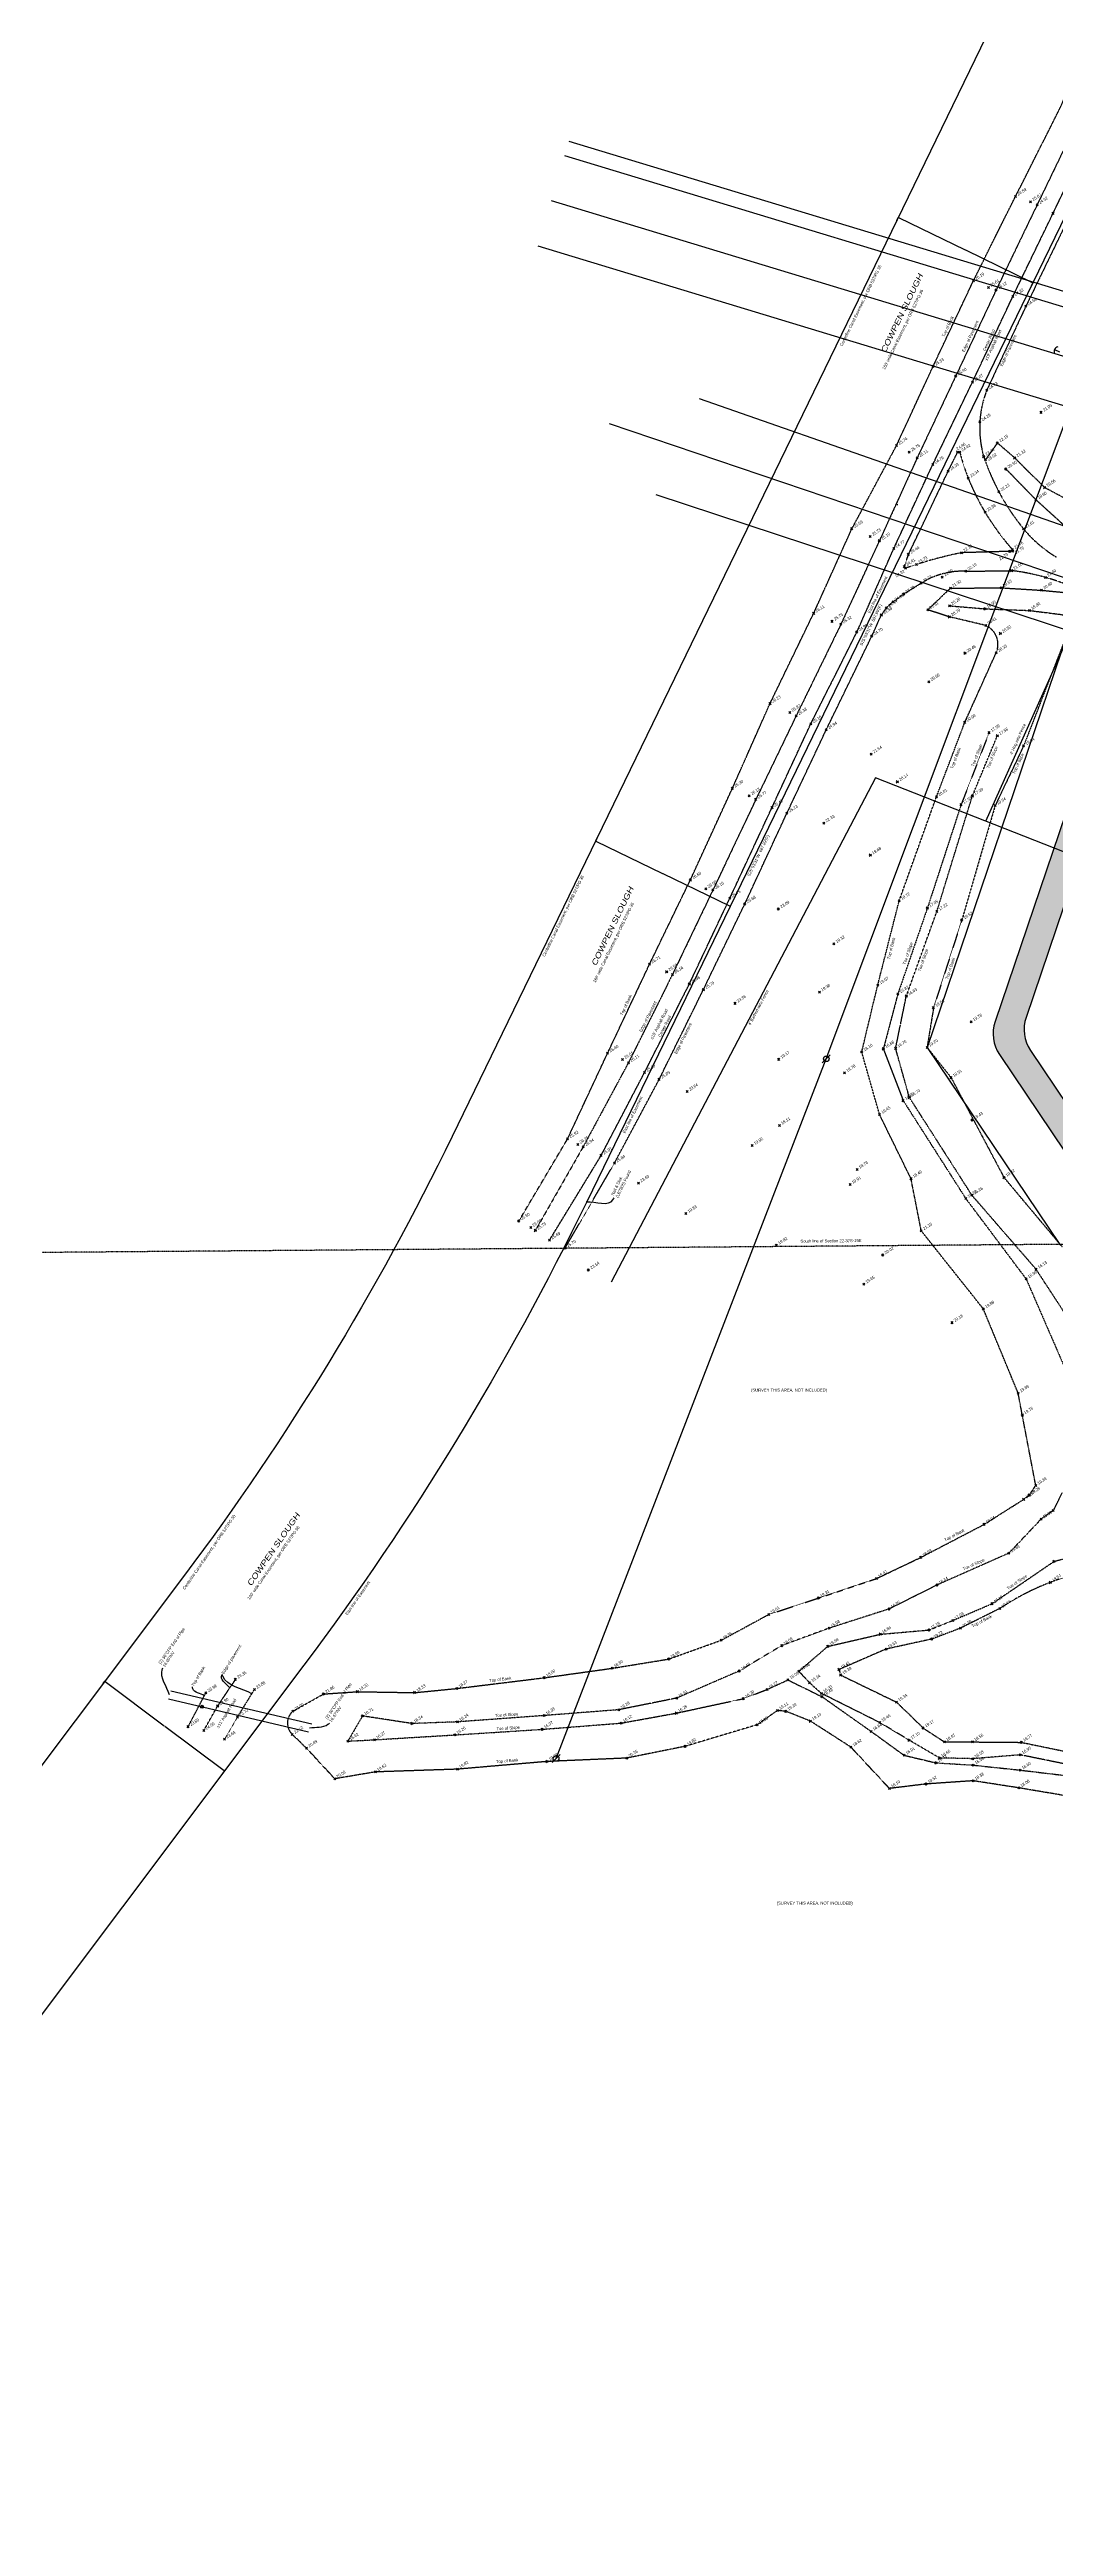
# Model space of a CAD drawing. Header units: inches. Extents: x -625442 to 34963, y -27993 to 66986.
# Drawn here: x -346625 to -340169, y 18025 to 33918 of the extents above; entities that cross this region are included whole.
import ezdxf
from ezdxf.enums import TextEntityAlignment as Align

# ---------------------------------------------------------------- set-up
doc = ezdxf.new("R2010")
doc.units = ezdxf.units.IN
doc.header["$LTSCALE"] = 0.5
doc.header["$MEASUREMENT"] = 0
doc.header["$PDMODE"] = 35
for name, pattern in [('CENTER2', [1.125, 0.75, -0.125, 0.125, -0.125]), ('CENTERX2', [4, 2.5, -0.5, 0.5, -0.5]), ('DASHED2', [0.375, 0.25, -0.125]), ('DIVIDE2', [0.625, 0.25, -0.125, 0, -0.125, 0, -0.125])]:
    doc.linetypes.add(name, pattern=pattern)
for name, color, linetype in [('BOUNDARY', 7, 'Continuous'), ('CL_ROAD', 227, 'CENTER2'), ('CL_SWALE', 227, 'CENTERX2'), ('EASEMENT', 7, 'Continuous'), ('EDGE OF PAVEMENT', 253, 'DASHED2'), ('FENCE', 7, 'FEN_LINE'), ('GUY WIRE', 10, 'Continuous'), ('OVERHEAD WIRE', 251, 'OHE_POWER_LINE'), ('P-BELOW-LIGHT', 143, 'Continuous'), ('POWER POLE WOODMARK', 2, 'Continuous'), ('SECTION LINE', 101, 'DIVIDE2'), ('SPOT ELEVATION TEXT', 252, 'Continuous'), ('STORM SEWER', 252, 'STORM'), ('SURVEY MONUMENTS', 1, 'Continuous'), ('TEXT', 7, 'Continuous'), ('TOE OF SLOPE', 36, 'DIVIDE2'), ('TOP OF BANK', 252, 'DASHED2')]:
    doc.layers.add(name, color=color, linetype=linetype)
doc.styles.add('BLDG', font='IC-Romans.shx', dxfattribs={"width": 0.8})
doc.styles.add('BRG', font='swissc.ttf', dxfattribs={"width": 1.5, "oblique": 8})
doc.styles.add('ROMANS', font='ROMANS.SHX', dxfattribs={"height": 0.2})
doc.styles.get("Standard").update_dxf_attribs({"font": 'Arial.ttf'})
doc.styles.add('TXT', font='IC-Romans.shx')
doc.linetypes.add('FEN_LINE', pattern='A,0.5,-0.2,[" X ",Standard,S=0.1,R=0,X=-0.1,Y=-0.05],-0.25', length=0.95)
doc.linetypes.add('OHE_POWER_LINE', pattern='A,0.43,["OE",ROMANS,S=0.07,R=0,X=0,Y=-0.036398],0.009979,-0.121091', length=0.56107)
doc.linetypes.add('STORM', pattern='A,1.5,-0.25,["STM",Standard,S=0.1,R=0,X=-0.1,Y=-0.05],-0.25', length=2)
doc.dimstyles.new('20 SCALE', dxfattribs={"dimtxt": 1.6, "dimasz": 2, "dimexe": 0.18, "dimexo": 0.0625, "dimgap": 0.04, "dimtad": 0, "dimdec": 1, "dimzin": 0, "dimdsep": 46, "dimtxsty": 'BLDG', "dimcen": 0.09, "dimaunit": 1, "dimadec": 4, "dimazin": 0, "dimtfac": 1, "dimtdec": 1, "dimtofl": 0, "dimtmove": 2, "dimatfit": 3, "dimfxl": 1, "dimtolj": 1, "dimtzin": 0, "dimarcsym": 0})

# ---------------------------------------------------------------- blocks, each defined once
blk = doc.blocks.new('SPT10')
at = {"color": 0, "linetype": 'Continuous'}
for p, q in [((-0.35, -0.35), (0.35, 0.35)), ((0.35, -0.35), (-0.35, 0.35))]:
    blk.add_line(p, q, dxfattribs=at)
blk = doc.blocks.new('SPT4')
at = {"color": 0, "linetype": 'Continuous'}
blk.add_circle((0, 0), 0.5, dxfattribs=at)
blk = doc.blocks.new('SPT3')
at = {"color": 0, "linetype": 'ByBlock', "const_width": 0.25, "flags": 128}
blk.add_lwpolyline([(-0.125, 0, 1), (0.125, 0, 1)], format="xyb", close=True, dxfattribs=at)
blk = doc.blocks.new('SPT28')
at = {"color": 0, "linetype": 'Continuous'}
blk.add_line((0.53, 0.53), (-0.53, -0.53), dxfattribs=at)
blk.add_circle((0, 0), 0.375, dxfattribs=at)
blk = doc.blocks.new('SPT51')
at = {"color": 0, "linetype": 'Continuous'}
blk.add_line((0, 0), (0, 0.375), dxfattribs=at)
blk.add_arc((0, 0.3125), 0.3125, 216.869898, 323.130102, dxfattribs=at)
blk = doc.blocks.new('*D752')
at = {"layer": 'DEFPOINTS', "color": 0, "transparency": 16777216}
for p in [(-341188, 32821), (-341179, 32841), (-340324, 32402)]:
    blk.add_point(p, dxfattribs=at)
at = {"layer": 'TEXT', "color": 0, "lineweight": -2, "transparency": 16777216}
for p, q in [((-341188, 32821), (-341179, 32841)), ((-341177, 32840), (-340749, 32632)), ((-340317, 32422), (-340744, 32630)), ((-340324, 32402), (-340315, 32422))]:
    blk.add_line(p, q, dxfattribs=at)
at = {"layer": 'TEXT', "color": 0, "transparency": 16777216}
for points in [[(-341177, 32840), (-341177, 32840), (-341179, 32841)], [(-340317, 32423), (-340317, 32422), (-340315, 32422)]]:
    blk.add_solid(points, dxfattribs=at)
at = {"layer": 'TEXT', "color": 0, "transparency": 16777216, "insert": (-340747, 32631), "char_height": 1.6, "attachment_point": 5, "rotation": 334.108, "style": 'BLDG'}
blk.add_mtext("\\A1;960.0'", dxfattribs=at)
blk = doc.blocks.new('*D753')
at = {"layer": 'DEFPOINTS', "color": 0, "transparency": 16777216}
for p in [(-343100, 28883), (-342236, 28464), (-342257, 28421)]:
    blk.add_point(p, dxfattribs=at)
at = {"layer": 'TEXT', "color": 0, "lineweight": -2, "transparency": 16777216}
for p, q in [((-343100, 28883), (-343121, 28840)), ((-343119, 28839), (-342691, 28631)), ((-342259, 28421), (-342686, 28629)), ((-342236, 28464), (-342257, 28420))]:
    blk.add_line(p, q, dxfattribs=at)
at = {"layer": 'TEXT', "color": 0, "transparency": 16777216}
for points in [[(-343119, 28839), (-343119, 28839), (-343121, 28840)], [(-342259, 28422), (-342259, 28421), (-342257, 28421)]]:
    blk.add_solid(points, dxfattribs=at)
at = {"layer": 'TEXT', "color": 0, "transparency": 16777216, "insert": (-342689, 28630), "char_height": 1.6, "attachment_point": 5, "rotation": 334.108, "style": 'BLDG'}
blk.add_mtext("\\A1;960.0'", dxfattribs=at)
blk = doc.blocks.new('*D754')
at = {"layer": 'DEFPOINTS', "color": 0, "transparency": 16777216}
for p in [(-346281, 23433), (-345513, 22857), (-345502, 22872)]:
    blk.add_point(p, dxfattribs=at)
at = {"layer": 'TEXT', "color": 0, "lineweight": -2, "transparency": 16777216}
for p, q in [((-346281, 23434), (-346270, 23449)), ((-346268, 23447), (-345888, 23162)), ((-345504, 22873), (-345884, 23159)), ((-345513, 22857), (-345502, 22872))]:
    blk.add_line(p, q, dxfattribs=at)
at = {"layer": 'TEXT', "color": 0, "transparency": 16777216}
for points in [[(-346268, 23448), (-346268, 23447), (-346270, 23449)], [(-345503, 22874), (-345504, 22873), (-345502, 22872)]]:
    blk.add_solid(points, dxfattribs=at)
at = {"layer": 'TEXT', "color": 0, "transparency": 16777216, "insert": (-345886, 23160), "char_height": 1.6, "attachment_point": 5, "rotation": 323.0996, "style": 'BLDG'}
blk.add_mtext("\\A1;960.0'", dxfattribs=at)

msp = doc.modelspace()

# ---------------------------------------------------------------- hatches: boundary and pattern name
at = {"layer": 'P-BELOW-LIGHT'}
h = msp.add_hatch(dxfattribs=at)
h.set_pattern_fill('DASH', color=256, scale=200)
h.paths.add_polyline_path([(-339161.96434, 29446.30364, 0.1404750154), (-339270.28562, 29522.16933), (-339635.25029, 29647.93575, 0.4156598849), (-339940.73033, 29498.10079), (-340179.35857, 28794.36248), (-340011.67886, 28728.34108), (-339828.35274, 29268.98797, -0.4156598849), (-339522.8727, 29418.82293), (-339377.70346, 29368.79777, -0.1404750154), (-339269.38219, 29292.93209), (-338435.15319, 28262.77808, -0.1555351736), (-338382.14954, 28126.96768), (-338151.0016, 28050.32436, 0.2317559926), (-338198.1553, 28256.13673)])
h.paths.add_polyline_path([(-338358.46508, 27776.76912), (-338206.90648, 27943.84911, 0.1273003081), (-338151.0016, 28050.32436), (-338382.14954, 28126.96768, -0.202768241), (-338443.90437, 27950.49046), (-338491.78619, 27897.70497, 0.0964335083), (-338574.92523, 27760.39817), (-338797.15728, 27155.68682, 0.0374744264), (-338814.36618, 27095.2192), (-338835.5481, 26991.97352, -0.3538637408), (-339068.733, 26800.21504), (-339727.30819, 26794.95104, -0.2516166895), (-339928.27883, 26900.86076), (-340329.53081, 27496.5395, -0.2340668902), (-340357.76708, 27707.69266), (-340011.67886, 28728.34108), (-340179.35857, 28794.36248), (-340556.86151, 27681.06893, 0.2340668902), (-340528.62524, 27469.91578), (-340023.54151, 26720.09358, 0.2516166895), (-339822.57086, 26614.18386), (-338921.67277, 26621.38474, 0.3538637408), (-338688.48787, 26813.14322), (-338638.03881, 27059.04381, -0.0374744264), (-338628.20516, 27093.59673), (-338405.9731, 27698.30809, -0.0964335083)])
h.paths.add_polyline_path([(-338277.77712, 28249.1652), (-338218.81139, 28287.45799), (-338234.497, 28311.6117), (-338293.46273, 28273.31891)], flags=24)
h.paths.add_polyline_path([(-340061.42445, 28867.10932), (-340004.299, 28904.20702), (-340019.98461, 28928.36073), (-340077.11005, 28891.26304)], flags=24)
h.paths.add_polyline_path([(-339478.0345, 29455.20744), (-339417.84191, 29494.29696), (-339433.52752, 29518.45067), (-339493.7201, 29479.36115)], flags=24)
h.paths.add_polyline_path([(-338886.52034, 28857.22543), (-338827.55461, 28895.51822), (-338843.24022, 28919.67193), (-338902.20595, 28881.37914)], flags=24)
h.paths.add_polyline_path([(-340085.67697, 27068.77122), (-340028.55153, 27105.86892), (-340044.23713, 27130.02264), (-340101.36258, 27092.92494)], flags=24)

# ---------------------------------------------------------------- linework, layer by layer
at = {"layer": 'BOUNDARY'}
msp.add_lwpolyline([(-335220.80268, 64043.88481), (-335998.24827, 63093.9977, 0.1626301766), (-338581.27069, 56302.95768), (-339295.33756, 38905.7259, -0.1030827088), (-340436.51138, 34369.63044), (-344041.13928, 26943.56825, -0.0480698895), (-345759.29655, 24128.35616), (-352751.13138, 14816.23434, -0.0821429728), (-355452.61013, 12233.93995), (-356282.58151, 11667.43194, -0.0683606838), (-359075.16348, 10275.42918), (-364667.80823, 8385.33493, -0.0559828453), (-366544.08142, 7977.44989), (-366582.75851, 7973.48282, 0.1646773725), (-370598.35836, 6138.4667), (-371667.98157, 5131.84879, 0.0898707178), (-374097.89113, 1844.09453)], format="xyb", dxfattribs=at)
at = {"layer": 'CL_ROAD'}
msp.add_lwpolyline([(-343415.81911, 26278.85106), (-343083.91425, 26823.08728), (-342806.24996, 27353.88551), (-342518.94764, 27921.17188), (-342258.80252, 28472.3442), (-341988.51302, 29053.4341), (-341739.13905, 29591.55351), (-341443.23432, 30180.54676), (-341206.61389, 30715.9731), (-340956.09777, 31255.70594), (-340702.23985, 31783.04412), (-340442.86979, 32332.66988), (-340184.36452, 32867.21318), (-339907.13214, 33444.93484), (-339647.64983, 33975.56318)], dxfattribs=at)
at = {"layer": 'CL_SWALE'}
for points in [[(-337757.71611, 29919.90593), (-338050.52164, 30043.15983), (-338665.97629, 30240.87365), (-339362.07126, 30487.2471), (-340095.96041, 30848.63522), (-340294.58022, 31029.1237), (-340487.02393, 31226.74397)], [(-340849.64089, 30349.02273), (-340621.10657, 30329.4764), (-340335.73026, 30318.78677), (-340134.57433, 30293.55131), (-339831.16428, 30230.48266), (-339462.34425, 30121.26478), (-338788.77587, 29876.52044), (-338164.97019, 29666.85467), (-337833.99594, 29560.83747)]]:
    msp.add_lwpolyline(points, dxfattribs=at)
at = {"layer": 'DEFPOINTS'}
for p, q in [((-328364.91824, 28697.70888), (-343317.93563, 33236.55009)), ((-328337.03464, 28789.57021), (-343290.05203, 33328.41142)), ((-328450.78833, 28407.69444), (-343403.80572, 32946.53565)), ((-328536.65843, 28117.67999), (-343489.67582, 32656.5212)), ((-342456.01225, 31678.74163), (-335422.58553, 29224.79745)), ((-335544.08856, 28980.92819), (-343032.09318, 31516.63423)), ((-342733.06253, 31063.5001), (-335554.22922, 28694.03865))]:
    msp.add_line(p, q, dxfattribs=at)
msp.add_lwpolyline([(-337594.67499, 28082.95909), (-338990.41752, 29806.50234), (-340088.03365, 30184.73965), (-340993.22096, 27515.25264), (-340142.03138, 26251.61891), (-338433.39024, 26265.27608), (-338287.19415, 26977.87028), (-338076.1272, 27552.20048), (-337594.67499, 28082.95909)], dxfattribs=at)
msp.add_lwpolyline([(-338435.15319, 28262.77808), (-339269.38219, 29292.93209, 0.1404750154), (-339377.70346, 29368.79777), (-339522.8727, 29418.82293, 0.4156598849), (-339828.35274, 29268.98797), (-340357.76708, 27707.69266, 0.2340668902), (-340329.53081, 27496.5395), (-339928.27883, 26900.86076, 0.2516166895), (-339727.30819, 26794.95104), (-339068.733, 26800.21504, 0.3538637408), (-338835.5481, 26991.97352), (-338814.36618, 27095.2192, -0.0374744264), (-338797.15728, 27155.68682), (-338574.92523, 27760.39817, -0.0964335083), (-338491.78619, 27897.70497), (-338443.90437, 27950.49046, 0.369971423)], format="xyb", close=True, dxfattribs=at)
at = {"layer": 'EASEMENT'}
msp.add_lwpolyline([(-335255.35094, 62485.96518, 0.1626301766), (-337622.07832, 56263.58777), (-338336.14519, 38866.35599, -0.1030827088), (-339572.87769, 33950.42063), (-343177.50559, 26524.35845, -0.0480698895), (-344991.60308, 23551.94768), (-351983.43791, 14239.82586, -0.0821429728), (-354911.40353, 11441.03679), (-355741.37491, 10874.52878, -0.0683606838), (-358767.79985, 9365.96362), (-364360.4446, 7475.86938, -0.0559828453), (-366446.12912, 7022.46018), (-366484.80621, 7018.49311, 0.1646773725), (-369940.43815, 5439.36656), (-371010.06136, 4432.74865, 0.0898707178), (-373236.49712, 1420.3017)], format="xyb", dxfattribs=at)
at = {"layer": 'EDGE OF PAVEMENT'}
for points in [[(-339757.16687, 34033.08692), (-340015.72036, 33484.0535), (-340287.13178, 32921.48979), (-340550.24963, 32375.32108), (-340808.97373, 31823.51402), (-341056.61551, 31298.52369), (-341299.30332, 30766.06373), (-341545.93704, 30231.1613), (-341833.59532, 29642.48408), (-342091.71524, 29107.0741), (-342367.26167, 28526.12593), (-342627.15995, 27983.58295), (-342909.837, 27417.01012), (-343200.4082, 26877.48219), (-343507.29575, 26340.46451)], [(-345634.43711, 23132.15583), (-345545.87381, 23289.20545), (-345430.48813, 23460.82805)], [(-345501.41929, 23076.44017), (-345418.91665, 23218.2223), (-345309.34589, 23395.64573)]]:
    msp.add_lwpolyline(points, dxfattribs=at)
for points in [[(-340088.24324, 32830.54393), (-340359.20099, 32271.30445), (-340609.90175, 31733.02024, 0.1638184619), (-340629.94346, 31307.23854, 0.0918330444), (-340374.34373, 30843.2301, 0.0874549709), (-340161.5942, 30660.48368)], [(-341138.64303, 30599.9036), (-341111.91684, 30678.84097), (-340857.57653, 31212.65736), (-340797.023, 31335.03532), (-340783.09287, 31334.06745, 0.0716656975), (-340620.90001, 30948.9858, 0.0460244345), (-340444.79816, 30709.33057), (-340442.34098, 30699.32737), (-340462.54408, 30698.12392), (-340771.82076, 30689.34876, 0.0354238388), (-341131.90356, 30589.81678), (-341138.64303, 30599.9036)], [(-343316.04759, 26227.6778), (-342999.57587, 26772.30209), (-342711.88929, 27310.64956), (-342428.58954, 27885.51599), (-342162.74071, 28435.54641), (-341892.31426, 29018.27621), (-341640.48566, 29552.46572), (-341347.17646, 30154.8772), (-341286.64485, 30288.69018, -0.0921253929), (-341211.14042, 30374.888), (-341142.48043, 30424.88677), (-341031.04359, 30494.25608, -0.149683944), (-340743.69283, 30570.58593), (-340450.49015, 30574.35917, -0.0738589432), (-340051.21507, 30465.18934), (-339430.7017, 30242.82683), (-338748.36685, 29992.61674), (-338121.80602, 29772.34192), (-337764.08735, 29641.93724, -0.083848998), (-337351.41667, 29371.85008), (-337077.02508, 29113.85756), (-336688.73185, 28741.85482), (-336532.46994, 28555.50208)]]:
    msp.add_lwpolyline(points, format="xyb", dxfattribs=at)
at = {"layer": 'FENCE'}
for points in [[(-340616.49903, 28966.48006), (-339971.99849, 30404.92624), (-339905.24188, 30561.33749), (-339149.78471, 32045.63649)], [(-341324.2805, 29245.15852), (-343020.63574, 26009.28875)], [(-339029.36244, 28341.56854), (-341324.2805, 29245.15852)]]:
    msp.add_lwpolyline(points, dxfattribs=at)
at = {"layer": 'OVERHEAD WIRE'}
for points in [[(-341639.83972, 27442.09527), (-339965.50712, 31904.49087)], [(-343373.64107, 22953.34133), (-341639.83972, 27442.09527)]]:
    msp.add_lwpolyline(points, dxfattribs=at)
at = {"layer": 'P-BELOW-LIGHT'}
msp.add_lwpolyline([(-338198.1553, 28256.13673), (-339161.96434, 29446.30364, 0.1404750154), (-339270.28562, 29522.16933), (-339635.25029, 29647.93575, 0.4156598849), (-339940.73033, 29498.10079), (-340556.86151, 27681.06893, 0.2340668902), (-340528.62524, 27469.91578), (-340023.54151, 26720.09358, 0.2516166895), (-339822.57086, 26614.18386), (-338921.67277, 26621.38474, 0.3538637408), (-338688.48787, 26813.14322), (-338638.03881, 27059.04381, -0.0374744264), (-338628.20516, 27093.59673), (-338405.9731, 27698.30809, -0.0964335083), (-338358.46508, 27776.76912), (-338206.90648, 27943.84911, 0.369971423)], format="xyb", close=True, dxfattribs=at)
at = {"layer": 'SECTION LINE'}
msp.add_line((-329577.99515, 26336.05729), (-393965.77837, 25821.4055), dxfattribs=at)
at = {"layer": 'STORM SEWER'}
for points in [[(-344941.19256, 23173.2393), (-345845.92749, 23384.81061)], [(-345860.96146, 23334.84392), (-344962.39815, 23122.95868)]]:
    msp.add_lwpolyline(points, dxfattribs=at)
at = {"layer": 'TOE OF SLOPE'}
for points in [[(-340595.21003, 29535.01169), (-340774.68725, 29072.92078), (-340991.28624, 28409.31511), (-341180.75498, 27858.6784), (-341273.87664, 27505.85904), (-341146.03228, 27173.41012), (-340744.76577, 26545.41276), (-340357.36701, 26029.7538), (-340084.48141, 25401.49468)], [(-339987.11821, 25623.24528), (-340292.97928, 26091.40327), (-340705.17068, 26566.82051), (-341106.67147, 27194.63335), (-341194.8403, 27509.23879), (-341126.45899, 27843.63909), (-340930.03757, 28387.91464), (-340702.3299, 29127.9744), (-340542.31275, 29513.87668)], [(-340125.27004, 24660.33574), (-340184.07387, 24544.38749), (-340261.30834, 24489.0928), (-340468.04771, 24270.13336), (-340928.65542, 24066.37195), (-341236.2314, 23912.25015), (-341622.07927, 23788.62221), (-341925.67454, 23677.02965), (-342197.41659, 23514.4534), (-342599.70851, 23340.3178), (-342970.9025, 23265.54618), (-343450.40152, 23228.28859), (-344006.06391, 23187.65279), (-344298.42499, 23177.04502), (-344616.59501, 23225.59677)], [(-344616.59501, 23225.59677), (-344710.30632, 23063.98075), (-344539.65558, 23073.11425), (-344023.98002, 23104.25684), (-343462.68852, 23140.16259), (-342955.64575, 23180.16782), (-342601.95077, 23244.35061), (-342171.73171, 23337.04428), (-342019.80342, 23395.97652), (-341886.03552, 23456.98957), (-341667.24027, 23349.43773), (-341352.29998, 23126.80977), (-341140.78924, 22973.4816), (-340935.73471, 22925.16375), (-340697.62707, 22910.46412), (-340395.90068, 22878.48578), (-339967.97, 22827.26439), (-339354.9774, 22660.96147), (-338781.40416, 22510.62271), (-338343.5436, 22396.90767), (-338132.27892, 22387.48296), (-337885.93465, 22389.6409), (-337855.90781, 22323.77105)]]:
    msp.add_lwpolyline(points, dxfattribs=at)
msp.add_lwpolyline([(-339943.63958, 22884.31625), (-340395.39484, 22976.12221), (-340699.85145, 22951.31768), (-340913.42798, 22956.29915), (-341108.88576, 23070.88388), (-341296.91195, 23183.63819), (-341670.82017, 23369.69596), (-341747.36415, 23439.10941), (-341815.47112, 23512.50989), (-341630.45965, 23672.32484), (-341292.99634, 23750.31803), (-340980.39333, 23777.50407), (-340827.54929, 23838.70149), (-340575.88364, 23946.35514), (-340178.27858, 24217.49689), (-339809.25831, 24317.41266, 0.3064157484)], format="xyb", dxfattribs=at)
at = {"layer": 'TOP OF BANK'}
for points in [[(-343612.27716, 26401.52853), (-343300.16494, 26928.04014), (-343043.19454, 27478.21184), (-342773.8487, 28049.01205), (-342512.1303, 28589.69922), (-342242.023, 29177.96393), (-342001.16339, 29720.9616), (-341720.69178, 30300.3233), (-341475.23464, 30843.87838), (-341189.06559, 31376.77666), (-340954.35496, 31885.05895), (-340695.73837, 32433.70202), (-340425.07705, 32975.4574), (-340140.27179, 33540.88554), (-339896.00577, 34089.55894)], [(-340988.9032, 30322.87825), (-340843.39035, 30461.94299), (-340517.78956, 30464.32642), (-340259.13811, 30448.58334), (-340125.08382, 30435.88967), (-339963.9464, 30409.40981), (-337789.04588, 29635.02271)], [(-340107.93616, 30133.54559), (-340373.61444, 29450.15708), (-340556.37759, 29066.95236), (-340770.15552, 28333.11877), (-340951.48204, 27770.39489), (-340993.22096, 27515.25264), (-340838.83387, 27321.12871), (-340499.70647, 26680.84877), (-340126.18476, 26235.7723)], [(-345734.81377, 23156.9266), (-345620.94364, 23374.62862)]]:
    msp.add_lwpolyline(points, dxfattribs=at)
for points in [[(-339781.06814, 31591.50751), (-340060.66165, 31079.87861, -0.3008171014), (-340124.42726, 31046.17339), (-340238.29892, 31107.20891), (-340431.05817, 31298.44456), (-340541.83863, 31393.63356), (-340618.82453, 31285.44089)], [(-339995.13605, 22695.34104), (-340404.4674, 22764.24716), (-340698.01418, 22809.75397), (-340999.15377, 22789.16709), (-341234.7107, 22760.37121), (-341481.59977, 23025.82751), (-341742.15386, 23192.88201), (-341899.75908, 23255.66313), (-341953.12569, 23260.88051), (-342083.5307, 23168.98638), (-342544.76108, 23030.95932), (-342919.85815, 22955.46415), (-343431.83552, 22933.4662), (-344006.59684, 22884.13562), (-344532.80561, 22866.56048), (-344794.16309, 22822.69163), (-344975.19876, 23018.98155), (-345066.76334, 23107.29357, -0.4387343239), (-345063.28214, 23255.94957), (-344866.17893, 23366.88555), (-344649.43943, 23381.53946), (-344281.11124, 23375.59362), (-344010.15359, 23402.33526), (-343448.7054, 23471.22951), (-343013.57276, 23531.95157), (-342650.82978, 23591.01277), (-342314.81872, 23711.55026), (-342009.13397, 23877.12306), (-341689.68431, 23982.58723), (-341317.56696, 24107.74388), (-341032.54928, 24243.85278), (-340626.79264, 24455.10307), (-340373.28409, 24615.68465), (-340337.11068, 24642.82736), (-340295.57707, 24705.11073), (-340382.02133, 25156.82328), (-340408.47764, 25297.14015), (-340631.67657, 25837.21592), (-341030.40738, 26338.74465), (-341096.15286, 26673.48491), (-341297.93563, 27084.77715), (-341412.42162, 27485.94794), (-341309.62645, 27915.21247), (-341171.81513, 28456.4581), (-340933.20971, 29122.39698), (-340750.77583, 29600.87072), (-340549.59263, 30047.58293, 0.4152409165), (-340616.27817, 30222.62428), (-340849.96298, 30277.64436), (-340988.9032, 30322.87825)], [(-339743.97556, 24186.77504, 0.127421314), (-340526.33774, 23915.20413), (-340778.23873, 23789.04257), (-340961.82314, 23719.2887), (-341256.10844, 23654.83893), (-341558.13774, 23523.64184), (-341547.7895, 23488.47518), (-341189.40852, 23314.91474), (-341017.8682, 23148.24775), (-340881.72671, 23059.4467), (-340701.83411, 23059.0649), (-340387.76566, 23056.37743), (-339925.20819, 22961.18601)]]:
    msp.add_lwpolyline(points, format="xyb", dxfattribs=at)

# ---------------------------------------------------------------- block references
at = {"layer": 'GUY WIRE', "xscale": 95.99999999999999, "yscale": 95.99999999999999, "zscale": 95.99999999999999, "rotation": 244.1771996752772}
msp.add_blockref('SPT51', (-340175.33599, 31994.36491), dxfattribs=at)
at = {"layer": 'POWER POLE WOODMARK', "xscale": 48, "yscale": 48, "zscale": 48}
for p in [(-341639.83972, 27442.09527), (-343373.64107, 22953.34133)]:
    msp.add_blockref('SPT28', p, dxfattribs=at)
at = {"layer": 'SPOT ELEVATION TEXT', "xscale": 19.2, "yscale": 19.2, "zscale": 19.2}
for p in [(-340425.07705, 32975.4574), (-340329.1759, 32941.40754), (-340287.13178, 32921.48979), (-340184.36452, 32867.21318), (-340695.73837, 32433.70202), (-340598.69036, 32391.29472), (-340550.24963, 32375.32108), (-340442.86979, 32332.66988), (-340359.20099, 32271.30445), (-340954.35496, 31885.05895), (-340808.97373, 31823.51402), (-340702.23985, 31783.04412), (-340609.90175, 31733.02024), (-340654.39535, 31529.39768), (-340260.23326, 31590.08974), (-341189.06559, 31376.77666), (-341108.40575, 31334.56521), (-340797.023, 31335.03532), (-340783.09287, 31334.06745), (-340629.94346, 31307.23854), (-340541.83863, 31393.63356), (-341056.61551, 31298.52369), (-340956.09777, 31255.70594), (-340857.57653, 31212.65736), (-340728.86715, 31167.80663), (-340618.82453, 31285.44089), (-340487.02393, 31226.74397), (-340431.05817, 31298.44456), (-340532.4031, 31080.00389), (-340294.58022, 31029.1237), (-340238.29892, 31107.20891), (-341475.23464, 30843.87838), (-340620.90001, 30948.9858), (-340374.34373, 30843.2301), (-341357.99224, 30792.89956), (-341299.30332, 30766.06373), (-341206.61389, 30715.9731), (-341111.91684, 30678.84097), (-340771.82076, 30689.34876), (-340462.54408, 30698.12392), (-340444.79816, 30709.33057), (-340442.34098, 30699.32737), (-341138.64303, 30599.9036), (-341131.90356, 30589.81678), (-341060.85808, 30613.85766), (-340896.3725, 30533.02286), (-340743.69283, 30570.58593), (-340450.49015, 30574.35917), (-340233.44024, 30530.7897), (-341211.14042, 30374.888), (-341142.48043, 30424.88677), (-341031.04359, 30494.25608), (-340849.64089, 30349.02273), (-340843.39035, 30461.94299), (-340517.78956, 30464.32642), (-340259.13811, 30448.58334), (-341720.69178, 30300.3233), (-341601.91706, 30249.15653), (-341545.93704, 30231.1613), (-341286.64485, 30288.69018), (-341253.38593, 30334.66867), (-340988.9032, 30322.87825), (-340849.96298, 30277.64436), (-340621.10657, 30329.4764), (-340616.27817, 30222.62428), (-340335.73026, 30318.78677), (-341443.23432, 30180.54676), (-341347.17646, 30154.8772), (-340749.95681, 30044.98222), (-340549.59263, 30047.58293), (-340523.07034, 30170.49408), (-342001.16339, 29720.9616), (-340981.86387, 29861.68026), (-341873.95547, 29663.99723), (-341833.59532, 29642.48408), (-341739.13905, 29591.55351), (-340750.77583, 29600.87072), (-341640.48566, 29552.46572), (-341352.51586, 29397.62983), (-340595.21003, 29535.01169), (-340542.31275, 29513.87668), (-340373.61444, 29450.15708), (-342242.023, 29177.96393), (-342135.15641, 29128.98869), (-342091.71524, 29107.0741), (-341184.21534, 29219.69789), (-340933.20971, 29122.39698), (-340702.3299, 29127.9744), (-341988.51302, 29053.4341), (-341892.31426, 29018.27621), (-341655.99703, 28954.16345), (-340774.68725, 29072.92078), (-340556.37759, 29066.95236), (-341357.20938, 28748.76603), (-342512.1303, 28589.69922), (-342412.52983, 28533.26477), (-342367.26167, 28526.12593), (-342258.80252, 28472.3442), (-341171.81513, 28456.4581), (-342162.74071, 28435.54641), (-341946.2064, 28403.65404), (-340991.28624, 28409.31511), (-340930.03757, 28387.91464), (-340770.15552, 28333.11877), (-341590.81635, 28180.34026), (-342773.8487, 28049.01205), (-342664.33868, 28000.57855), (-342627.15995, 27983.58295), (-342518.94764, 27921.17188), (-342428.58954, 27885.51599), (-341684.17621, 27869.70911), (-341309.62645, 27915.21247), (-341180.75498, 27858.6784), (-341126.45899, 27843.63909), (-342225.07396, 27798.29507), (-340951.48204, 27770.39489), (-340709.71203, 27678.91816), (-341273.87664, 27505.85904), (-341194.8403, 27509.23879), (-340993.22096, 27515.25264), (-343043.19454, 27478.21184), (-342946.99472, 27437.05395), (-342909.837, 27417.01012), (-342806.24996, 27353.88551), (-341944.16022, 27438.79038), (-341522.60136, 27352.32902), (-341412.42162, 27485.94794), (-342711.88929, 27310.64956), (-342532.73763, 27231.78187), (-341146.03228, 27173.41012), (-341106.67147, 27194.63335), (-340838.83387, 27321.12871), (-341940.48018, 27014.86306), (-341297.93563, 27084.77715), (-340703.9954, 27049.42296), (-343300.16494, 26928.04014), (-343233.91421, 26892.86505), (-343200.4082, 26877.48219), (-342115.02363, 26885.28676), (-343083.91425, 26823.08728), (-342999.57587, 26772.30209), (-341441.97679, 26732.78367), (-342845.36032, 26644.16452), (-341486.96209, 26635.24199), (-341096.15286, 26673.48491), (-340744.76577, 26545.41276), (-340705.17068, 26566.82051), (-340499.70647, 26680.84877), (-343612.27716, 26401.52853), (-342540.46995, 26449.73044), (-343536.52724, 26359.58381), (-343507.29575, 26340.46451), (-343415.81911, 26278.85106), (-343316.04759, 26227.6778), (-341959.52524, 26245.74193), (-341030.40738, 26338.74465), (-343165.38098, 26087.3154), (-341277.01401, 26183.4474), (-340292.97928, 26091.40327), (-341398.90112, 25996.3998), (-340357.36701, 26029.7538), (-340832.7731, 25748.97416), (-340631.67657, 25837.21592), (-340408.47764, 25297.14015), (-340382.02133, 25156.82328), (-340337.11068, 24642.82736), (-340295.57707, 24705.11073), (-340373.28409, 24615.68465), (-340261.30834, 24489.0928), (-340184.07387, 24544.38749), (-340626.79264, 24455.10307), (-341032.54928, 24243.85278), (-340468.04771, 24270.13336), (-340178.27858, 24217.49689), (-341317.56696, 24107.74388), (-340928.65542, 24066.37195), (-340202.37584, 24082.60207), (-342009.13397, 23877.12306), (-341689.68431, 23982.58723), (-341236.2314, 23912.25015), (-340827.54929, 23838.70149), (-340575.88364, 23946.35514), (-340526.33774, 23915.20413), (-342314.81872, 23711.55026), (-341925.67454, 23677.02965), (-341622.07927, 23788.62221), (-341292.99634, 23750.31803), (-340980.39333, 23777.50407), (-340961.82314, 23719.2887), (-340778.23873, 23789.04257), (-343013.57276, 23531.95157), (-342650.82978, 23591.01277), (-342197.41659, 23514.4534), (-341630.45965, 23672.32484), (-341558.13774, 23523.64184), (-341256.10844, 23654.83893), (-345620.94364, 23374.62862), (-345430.48813, 23460.82805), (-345309.34589, 23395.64573), (-344866.17893, 23366.88555), (-344649.43943, 23381.53946), (-344281.11124, 23375.59362), (-344010.15359, 23402.33526), (-343448.7054, 23471.22951), (-342019.80342, 23395.97652), (-341886.03552, 23456.98957), (-341815.47112, 23512.50989), (-341747.36415, 23439.10941), (-341670.82017, 23369.69596), (-341547.7895, 23488.47518), (-345545.87381, 23289.20545), (-345418.91665, 23218.2223), (-345063.28214, 23255.94957), (-344616.59501, 23225.59677), (-343450.40152, 23228.28859), (-342970.9025, 23265.54618), (-342601.95077, 23244.35061), (-342599.70851, 23340.3178), (-342171.73171, 23337.04428), (-341953.12569, 23260.88051), (-341899.75908, 23255.66313), (-341667.24027, 23349.43773), (-341189.40852, 23314.91474), (-345734.81377, 23156.9266), (-345634.43711, 23132.15583), (-345501.41929, 23076.44017), (-345066.76334, 23107.29357), (-344710.30632, 23063.98075), (-344539.65558, 23073.11425), (-344298.42499, 23177.04502), (-344023.98002, 23104.25684), (-344006.06391, 23187.65279), (-343462.68852, 23140.16259), (-342955.64575, 23180.16782), (-342083.5307, 23168.98638), (-341742.15386, 23192.88201), (-341352.29998, 23126.80977), (-341296.91195, 23183.63819), (-341108.88576, 23070.88388), (-341017.8682, 23148.24775), (-340881.72671, 23059.4467), (-340701.83411, 23059.0649), (-340387.76566, 23056.37743), (-344975.19876, 23018.98155), (-344006.59684, 22884.13562), (-343431.83552, 22933.4662), (-342919.85815, 22955.46415), (-342544.76108, 23030.95932), (-341481.59977, 23025.82751), (-341140.78924, 22973.4816), (-340935.73471, 22925.16375), (-340913.42798, 22956.29915), (-340699.85145, 22951.31768), (-340697.62707, 22910.46412), (-340395.39484, 22976.12221), (-344794.16309, 22822.69163), (-344532.80561, 22866.56048), (-341234.7107, 22760.37121), (-340999.15377, 22789.16709), (-340698.01418, 22809.75397), (-340404.4674, 22764.24716), (-340395.90068, 22878.48578)]:
    msp.add_blockref('SPT10', p, dxfattribs=at)
at = {"layer": 'SURVEY MONUMENTS', "xscale": 19.2, "yscale": 19.2, "zscale": 19.2}
for name, p in [('SPT3', (-341183.69602, 30998.15802)), ('SPT3', (-343177.74646, 26523.7778)), ('SPT4', (-345646.97962, 23284.55992))]:
    msp.add_blockref(name, p, dxfattribs=at)

# ---------------------------------------------------------------- texts
at = {"layer": 'SPOT ELEVATION TEXT', "style": 'BLDG', "width": 0.8}
for s, p in [('24.59', (-340379.96487, 32997.05722)), ('25.07', (-340284.06372, 32963.00735)), ('24.62', (-340242.01961, 32943.08961)), ('25.19', (-340650.6262, 32455.30183)), ('25.61', (-340553.57818, 32412.89454)), ('25.12', (-340505.13746, 32396.92089)), ('24.82', (-340397.75761, 32354.26969)), ('24.54', (-340314.08881, 32292.90426)), ('25.33', (-340909.24279, 31906.65876)), ('25.40', (-340763.86155, 31845.11384)), ('25.07', (-340657.12768, 31804.64394)), ('24.73', (-340564.78957, 31754.62005)), ('21.09', (-340215.12108, 31611.68955)), ('24.29', (-340609.28318, 31550.99749)), ('25.74', (-341143.95342, 31398.37648)), ('25.76', (-341063.29358, 31356.16502)), ('25.11', (-341011.50333, 31320.1235)), ('24.46', (-340770.98737, 31364.21029)), ('24.42', (-340737.98069, 31355.66726)), ('23.34', (-340584.83129, 31328.83835)), ('23.02', (-340570.59096, 31296.63755)), ('22.15', (-340496.72645, 31415.23338)), ('21.32', (-340385.94599, 31320.04437)), ('24.79', (-340910.9856, 31277.30575)), ('24.33', (-340812.46436, 31234.25717)), ('23.34', (-340683.75497, 31189.40644)), ('20.60', (-340441.91175, 31248.34378)), ('20.56', (-340193.18674, 31128.80872)), ('22.36', (-340575.78784, 30970.58561)), ('22.23', (-340487.29093, 31101.6037)), ('19.65', (-340249.46804, 31050.72351)), ('25.59', (-341430.12246, 30865.47819)), ('25.73', (-341312.88007, 30814.49938)), ('21.61', (-340329.23156, 30864.82992)), ('25.10', (-341254.19114, 30787.66354)), ('24.77', (-341161.50171, 30737.57291)), ('24.44', (-341066.80466, 30700.44078)), ('22.36', (-340726.70858, 30710.94858)), ('21.76', (-340497.67901, 30657.25963)), ('21.76', (-340399.68599, 30730.93038)), ('21.76', (-340395.20918, 30698.44535)), ('24.32', (-341161.501, 30548.16111)), ('24.41', (-341093.53085, 30621.50341)), ('23.73', (-341015.74591, 30635.45747)), ('23.21', (-340985.93142, 30515.85589)), ('22.50', (-340851.26032, 30554.62267)), ('22.14', (-340698.58065, 30592.18574)), ('20.63', (-340472.67739, 30485.92624)), ('21.58', (-340405.37797, 30595.95898)), ('21.40', (-340188.32807, 30552.38951)), ('24.44', (-341208.27375, 30356.26848)), ('24.16', (-341166.02824, 30396.48782)), ('23.79', (-341097.36826, 30446.48658)), ('21.51', (-340943.79103, 30344.47806)), ('20.28', (-340804.52872, 30370.62254)), ('21.32', (-340798.27818, 30483.5428)), ('19.50', (-340575.99439, 30351.07621)), ('18.90', (-340290.61808, 30340.38658)), ('20.60', (-340214.02593, 30470.18315)), ('26.11', (-341675.5796, 30321.92311)), ('25.75', (-341556.80488, 30270.75634)), ('25.32', (-341500.82486, 30252.76111)), ('24.90', (-341398.12214, 30202.14657)), ('24.70', (-341302.06428, 30176.47701)), ('24.58', (-341241.53268, 30310.28999)), ('20.79', (-340804.8508, 30299.24418)), ('20.41', (-340571.16599, 30244.22409)), ('20.52', (-340477.95817, 30192.09389)), ('20.46', (-340704.84464, 30066.58203)), ('20.35', (-340504.48045, 30069.18274)), ('20.69', (-340936.75169, 29883.28008)), ('26.23', (-341956.05121, 29742.56141)), ('25.87', (-341828.84329, 29685.59705)), ('25.38', (-341788.48315, 29664.08389)), ('25.18', (-341694.02688, 29613.15332)), ('24.94', (-341595.37348, 29574.06553)), ('20.04', (-340705.66365, 29622.47053)), ('17.59', (-340550.09786, 29556.6115)), ('17.58', (-340497.20058, 29535.47649)), ('21.54', (-341307.40369, 29419.22964)), ('19.94', (-340328.50227, 29471.7569)), ('20.14', (-341139.10316, 29241.2977)), ('26.30', (-342196.91082, 29199.56374)), ('26.13', (-342090.04424, 29150.5885)), ('25.77', (-342046.60307, 29128.67391)), ('25.40', (-341943.40085, 29075.03391)), ('20.01', (-340888.09753, 29143.99679)), ('17.53', (-340729.57507, 29094.5206)), ('17.39', (-340657.21772, 29149.57422)), ('19.64', (-340511.26541, 29088.55217)), ('25.23', (-341847.20208, 29039.87602)), ('22.33', (-341610.88485, 28975.76327)), ('19.68', (-341312.0972, 28770.36584)), ('26.60', (-342467.01812, 28611.29903)), ('26.50', (-342367.41765, 28554.86458)), ('26.10', (-342322.14949, 28547.72575)), ('25.75', (-342213.69034, 28493.94401)), ('25.68', (-342117.62854, 28457.14622)), ('23.09', (-341901.09422, 28425.25386)), ('19.72', (-341126.70295, 28478.05791)), ('17.05', (-340946.17406, 28430.91493)), ('17.22', (-340884.92539, 28409.51446)), ('19.52', (-340725.04335, 28354.71858)), ('19.32', (-341545.70417, 28201.94007)), ('26.71', (-342728.73652, 28070.61186)), ('26.58', (-342619.2265, 28022.17836)), ('26.16', (-342582.04777, 28005.18277)), ('25.96', (-342473.83546, 27942.77169)), ('25.78', (-342383.47737, 27907.1158)), ('23.36', (-342179.96179, 27819.89488)), ('19.38', (-341639.06403, 27891.30892)), ('19.07', (-341264.51428, 27936.81229)), ('16.82', (-341135.6428, 27880.27822)), ('16.63', (-341081.34682, 27865.23891)), ('19.51', (-340906.36986, 27791.99471)), ('19.76', (-340664.59986, 27700.51797)), ('26.40', (-342998.08237, 27499.81165)), ('18.10', (-341367.30944, 27507.54775)), ('16.68', (-341228.76446, 27527.45886)), ('16.70', (-341149.72813, 27530.8386)), ('19.20', (-340948.10878, 27536.85246)), ('26.51', (-342901.88255, 27458.65377)), ('26.11', (-342864.72483, 27438.60993)), ('25.99', (-342761.13779, 27375.48533)), ('25.89', (-342666.77712, 27332.24937)), ('19.17', (-341899.04805, 27460.39019)), ('18.78', (-341477.48918, 27373.92884)), ('19.51', (-340793.7217, 27342.72852)), ('23.64', (-342487.62545, 27253.38169)), ('16.66', (-341100.9201, 27195.00994)), ('16.70', (-341061.55929, 27216.23316)), ('18.11', (-341895.368, 27036.46287)), ('18.45', (-341252.82345, 27106.37696)), ('19.43', (-340658.88323, 27071.02278)), ('25.92', (-343255.05276, 26949.63996)), ('26.25', (-343188.80204, 26914.46487)), ('25.94', (-343155.29603, 26899.082)), ('25.91', (-343038.80207, 26844.68709)), ('19.92', (-342069.91146, 26906.88657)), ('25.84', (-342954.4637, 26793.90191)), ('18.78', (-341396.86461, 26754.38348)), ('18.40', (-341051.04068, 26695.08472)), ('19.32', (-340454.59429, 26702.44858)), ('23.60', (-342800.24815, 26665.76433)), ('19.91', (-341441.84991, 26656.84181)), ('16.27', (-340699.6536, 26567.01257)), ('16.26', (-340660.05851, 26588.42033)), ('25.60', (-343567.16498, 26423.12834)), ('26.00', (-343491.41506, 26381.18362)), ('25.73', (-343462.18357, 26362.06432)), ('19.83', (-342495.35778, 26471.33026)), ('21.15', (-340985.2952, 26360.34446)), ('25.69', (-343370.70693, 26300.45087)), ('25.70', (-343270.93542, 26249.27761)), ('19.82', (-341914.41306, 26267.34174)), ('20.02', (-341231.90184, 26205.04721)), ('23.54', (-343120.26881, 26108.91522)), ('15.99', (-340312.25484, 26051.35361)), ('16.13', (-340247.86711, 26113.00309)), ('19.65', (-341353.78894, 26017.99961)), ('20.18', (-340787.66092, 25770.57398)), ('19.88', (-340586.5644, 25858.81573)), ('19.89', (-340363.36546, 25318.73996)), ('19.76', (-340336.90916, 25178.42309)), ('19.37', (-340328.17191, 24637.28447)), ('19.26', (-340291.9985, 24664.42717)), ('19.24', (-340250.4649, 24726.71054)), ('19.04', (-340581.68047, 24476.70289)), ('15.68', (-340216.19617, 24510.69261)), ('15.64', (-340422.93553, 24291.73317)), ('18.97', (-341272.45478, 24129.3437)), ('18.93', (-340987.43711, 24265.4526)), ('19.31', (-341644.57213, 24004.18704)), ('16.34', (-340883.54325, 24087.97176)), ('19.54', (-340157.26366, 24104.20188)), ('19.61', (-341964.02179, 23898.72288)), ('16.35', (-341191.11922, 23933.84997)), ('17.03', (-340782.43711, 23860.30131)), ('20.28', (-340733.12655, 23810.64238)), ('17.15', (-340530.77146, 23967.95495)), ('19.44', (-340481.22557, 23936.80394)), ('19.35', (-342269.70654, 23733.15008)), ('16.09', (-341880.56236, 23698.62946)), ('15.98', (-341585.34747, 23693.92466)), ('15.98', (-341576.96709, 23810.22202)), ('16.84', (-341247.88417, 23771.91784)), ('19.63', (-341210.99627, 23676.43874)), ('17.19', (-340935.28116, 23799.10389)), ('19.72', (-340916.71097, 23740.88851)), ('18.00', (-343403.59323, 23492.82933)), ('18.50', (-342968.46058, 23553.55138)), ('18.89', (-342605.7176, 23612.61259)), ('16.43', (-342152.30441, 23536.05321)), ('15.96', (-341770.35895, 23534.10971)), ('19.41', (-341513.02557, 23545.24165)), ('19.39', (-341502.67732, 23510.07499)), ('23.99', (-345575.83146, 23396.22843)), ('24.35', (-345385.37595, 23482.42786)), ('23.88', (-345264.23372, 23417.24555)), ('21.86', (-344821.06675, 23388.48536)), ('19.22', (-344604.32725, 23403.13927)), ('18.33', (-344235.99906, 23397.19343)), ('18.27', (-343965.04142, 23423.93507)), ('16.61', (-342554.59633, 23361.91761)), ('16.20', (-342126.61954, 23358.6441)), ('16.27', (-341974.69125, 23417.57633)), ('16.09', (-341840.92335, 23478.58938)), ('16.34', (-341702.25198, 23460.70923)), ('16.33', (-341625.708, 23391.29577)), ('16.49', (-341622.12809, 23371.03754)), ('19.34', (-341144.29634, 23336.51455)), ('23.89', (-345689.7016, 23178.52641)), ('23.90', (-345500.76163, 23310.80526)), ('23.72', (-345373.80447, 23239.82211)), ('23.00', (-345018.16996, 23277.54938)), ('16.71', (-344571.48283, 23247.19658)), ('16.34', (-344253.31282, 23198.64483)), ('16.24', (-343960.95174, 23209.25261)), ('16.33', (-343405.28934, 23249.88841)), ('16.28', (-342925.79032, 23287.14599)), ('16.12', (-342910.53358, 23201.76763)), ('16.26', (-342556.83859, 23265.95042)), ('19.13', (-342038.41852, 23190.58619)), ('19.11', (-341908.01352, 23282.48032)), ('19.24', (-341854.6469, 23277.26294)), ('19.13', (-341697.04169, 23214.48182)), ('16.46', (-341251.79977, 23205.23801)), ('24.09', (-345589.32494, 23153.75564)), ('23.64', (-345456.30712, 23098.03999)), ('22.12', (-345021.65117, 23128.89338)), ('20.89', (-344930.08658, 23040.58136)), ('16.62', (-344665.19415, 23085.58057)), ('16.37', (-344494.5434, 23094.71406)), ('16.26', (-343978.86785, 23125.85666)), ('16.37', (-343417.57634, 23161.7624)), ('19.82', (-342499.6489, 23052.55913)), ('18.62', (-341436.48759, 23047.42733)), ('16.64', (-341307.1878, 23148.40958)), ('17.10', (-341063.77358, 23092.48369)), ('19.17', (-340972.75602, 23169.84757)), ('18.67', (-340836.61453, 23081.04651)), ('18.56', (-340656.72193, 23080.66471)), ('18.77', (-340342.65349, 23077.97724)), ('19.62', (-344487.69343, 22888.16029)), ('19.82', (-343961.48466, 22905.73543)), ('19.38', (-343386.72334, 22955.06602)), ('20.35', (-342874.74597, 22977.06396)), ('16.91', (-341095.67707, 22995.08142)), ('16.42', (-340890.62254, 22946.76356)), ('16.66', (-340868.3158, 22977.89897)), ('16.58', (-340654.73928, 22972.91749)), ('16.59', (-340652.5149, 22932.06394)), ('16.60', (-340350.7885, 22900.08559)), ('16.95', (-340350.28266, 22997.72202)), ('20.09', (-344749.05091, 22844.29144)), ('18.10', (-341189.59853, 22781.97103)), ('18.52', (-340954.0416, 22810.7669)), ('18.38', (-340652.90201, 22831.35378)), ('18.08', (-340359.35523, 22785.84697))]:
    msp.add_text(s, height=19.2, rotation=33, dxfattribs=at).set_placement(p, align=Align.CENTER)
at = {"layer": 'TEXT'}
for s, insert, char_height, attachment_point, rotation, style in [('Centerline Canal Easement, per ORB 527/PG 36', (-341553.97882, 32019.18811), 19.2, 1, 64.107955621, 'TXT'), ('COWPEN SLOUGH', (-341171.00596, 32234.47296), 36, 2, 64.108055556, 'BRG'), ("160' wide Canal Easement, per ORB 527/PG 36", (-341280.88021, 31870.44799), 19.2, 1, 64.107955621, 'TXT'), ('Top of Bank', (-340899.03096, 32080.21336), 19.2, 1, 64.761985402, 'TXT'), ('Edge of Pavement', (-340770.75653, 31983.12736), 19.2, 1, 64.879671422, 'TXT'), ('Center Road', (-340636.68904, 31990.02715), 19.2, 1, 64.737233034, 'TXT'), ("%%P19' Asphalt Road", (-340624.13858, 31927.48685), 19.2, 1, 64.737233034, 'TXT'), ('Edge of Pavement', (-340527.18763, 31891.82919), 19.2, 1, 65.026697405, 'TXT'), ('East line of Easement', (-341319.81946, 30423.09129), 19.2, 2, 64.107955621, 'TXT'), ('S25°53\'31"W  687.89\'(F)', (-341362.23714, 30231.10139), 19.2, 2, 64.107955621, 'TXT'), ("4' Hog-wire Fence", (-340463.59808, 29400.06337), 19.2, 1, 65.865077787, 'TXT'), ('Top of Bank', (-340844.83424, 29307.38652), 19.2, 1, 69.129004332, 'TXT'), ('Toe of Slope', (-340710.51817, 29322.63112), 19.2, 1, 68.773710433, 'TXT'), ('Toe of Slope', (-340611.55199, 29310.75409), 19.2, 1, 68.773710433, 'TXT'), ('Top of Bank', (-340448.57479, 29275.27748), 19.2, 1, 64.501965136, 'TXT'), ('S25°53\'31"W  687.89\'(F)', (-342084.4955, 28750.29027), 19.2, 2, 64.107955621, 'TXT'), ('Centerline Canal Easement, per ORB 527/PG 36', (-343463.40679, 28103.71929), 19.2, 1, 64.107955621, 'TXT'), ('COWPEN SLOUGH', (-343027.97979, 28301.78142), 36, 2, 64.108055556, 'BRG'), ("160' wide Canal Easement, per ORB 527/PG 36", (-343137.85404, 27937.75645), 19.2, 1, 64.107955621, 'TXT'), ('Top of Bank', (-341250.79871, 28083.76782), 19.2, 1, 75.714956194, 'TXT'), ('Toe of Slope', (-341149.85676, 28051.22978), 19.2, 1, 71.012157887, 'TXT'), ('Toe of Slope', (-341051.98218, 28007.45093), 19.2, 1, 71.012157887, 'TXT'), ('Top of Bank', (-340875.87151, 27956.88979), 19.2, 1, 72.139502218, 'TXT'), ('Top of Bank', (-342964.85171, 27726.79144), 19.2, 1, 64.761985402, 'TXT'), ("4' Barbed-wire Fence", (-342142.85949, 27664.68659), 19.2, 1, 62.334911878, 'TXT'), ('Edge of Pavement', (-342841.44821, 27619.91109), 19.2, 1, 63.484268527, 'TXT'), ("%%P19' Asphalt Road", (-342770.43452, 27573.12935), 19.2, 1, 63.140054429, 'TXT'), ('Center Road', (-342719.86428, 27588.17564), 19.2, 1, 63.140054429, 'TXT'), ('Edge of Pavement', (-342616.09815, 27480.15271), 19.2, 1, 63.484268527, 'TXT'), ('East line of Easement', (-342891.77466, 27086.75213), 19.2, 2, 64.107955621, 'TXT'), ('Nail & Disk \\P(LB7805) Found ', (-343021.78441, 26571.30775), 19.2, 1, 64.107955621, 'TXT'), ('South line of Section 22-37S-19E', (-341805.86799, 26282.44793), 19.2, 1, 0.457955621, 'TXT'), ('Centerline Canal Easement, per ORB 527/PG 36', (-345772.0124, 24044.97564), 19.2, 1, 55.389855821, 'TXT'), ('COWPEN SLOUGH', (-345201.95832, 24305.48982), 36, 2, 55.389722222, 'BRG'), ("160' wide Canal Easement, per ORB 527/PG 36", (-345356.27818, 23980.96562), 19.2, 1, 55.389722222, 'TXT'), ('Top of Bank', (-340885.93869, 24361.71373), 19.2, 1, 27.502972255, 'TXT'), ('Toe of Slope', (-340766.60555, 24176.95612), 19.2, 1, 23.863408264, 'TXT'), ('East line of Easement', (-344728.2677, 23881.76624), 19.2, 1, 55.389722222, 'TXT'), ('Toe of Slope', (-340483.48653, 24050.2208), 19.2, 1, 34.29153906, 'TXT'), ('Top of Bank', (-340709.53502, 23809.88037), 19.2, 1, 27.502972255, 'TXT'), ('(2) 36"CPP End of Pipe\\P16.00\'INV', (-345927.41595, 23566.5963), 19.2, 1, 55.389722222, 'TXT'), ('Top of Bank', (-345716.38841, 23423.70708), 19.2, 1, 58.301915949, 'TXT'), ('Edge of pavement', (-345522.46288, 23502.50412), 19.2, 1, 58.301915949, 'TXT'), ('(2) 36"CPP End of Pipe\\P16.47\'INV', (-344857.51672, 23212.86312), 19.2, 1, 55.389722222, 'TXT'), ('Top of Bank', (-343804.91045, 23461.54517), 19.2, 1, 6.995685647, 'TXT'), ("%%P11' Asphalt Road", (-345554.67276, 23156.36924), 19.2, 1, 58.301915949, 'TXT'), ('Toe of Slope', (-343767.22815, 23238.38524), 19.2, 1, 4.182616273, 'TXT'), ('Toe of Slope', (-343756.79313, 23152.59907), 19.2, 1, 4.182616273, 'TXT'), ('Top of Bank', (-343760.40035, 22941.51119), 19.2, 1, 4.905557467, 'TXT')]:
    msp.add_mtext(s, dxfattribs=dict(at, insert=insert, char_height=char_height, attachment_point=attachment_point, rotation=rotation, style=style))
at = {"layer": 'TEXT', "char_height": 19.2, "attachment_point": 2, "style": 'TXT'}
for insert in [(-341878.94985, 25326.75975), (-341713.35501, 22034.51938)]:
    msp.add_mtext('(SURVEY THIS AREA, NOT INCLUDED)', dxfattribs=dict(at, insert=insert))

# ---------------------------------------------------------------- dimensions: what is measured, and where the dimension line sits
at = {"layer": 'TEXT'}
for p1, p2, distance, picture, middle in [((-340324.403, 32402.16828), (-341188.03668, 32821.37808), -21.61766, '*D752', (-340746.77991, 32631.22082)), ((-343099.51869, 28883.44476), (-342235.88501, 28464.23496), -48.58532, '*D753', (-342688.91794, 28630.13161)), ((-346281.02639, 23433.48679), (-345513.33292, 22857.07832), 18.95887, '*D754', (-345885.79627, 23160.4436))]:
    dim = msp.add_aligned_dim(p1=p1, p2=p2, distance=distance, dimstyle='20 SCALE', override={"dimpost": "<>'"}, dxfattribs=at)
    dim.commit()
    dim.dimension.update_dxf_attribs({"geometry": picture, "text_midpoint": middle})

# ---------------------------------------------------------------- leaders
at = {"layer": 'TEXT', "path_type": 1}
for points in [[(-343177.50559, 26524.35845), (-343007.13485, 26539.13802), (-343002.00482, 26549.18309)], [(-345855.71334, 23361.607), (-345901.42267, 23523.29863), (-345897.86982, 23534.188)], [(-345631.12739, 23355.15887), (-345704.7817, 23400.45803), (-345707.11566, 23412.12485)], [(-345467.79388, 23405.34014), (-345519.93574, 23479.20627), (-345515.82912, 23491.85196)], [(-345326.09736, 23368.52078), (-345511.89686, 23480.35958), (-345515.82912, 23491.85196)], [(-344955.76505, 23149.30837), (-344837.53691, 23172.11657), (-344827.97059, 23180.45482)]]:
    msp.add_leader(points, dimstyle='20 SCALE', dxfattribs=at)

doc.saveas('drawing.dxf')
